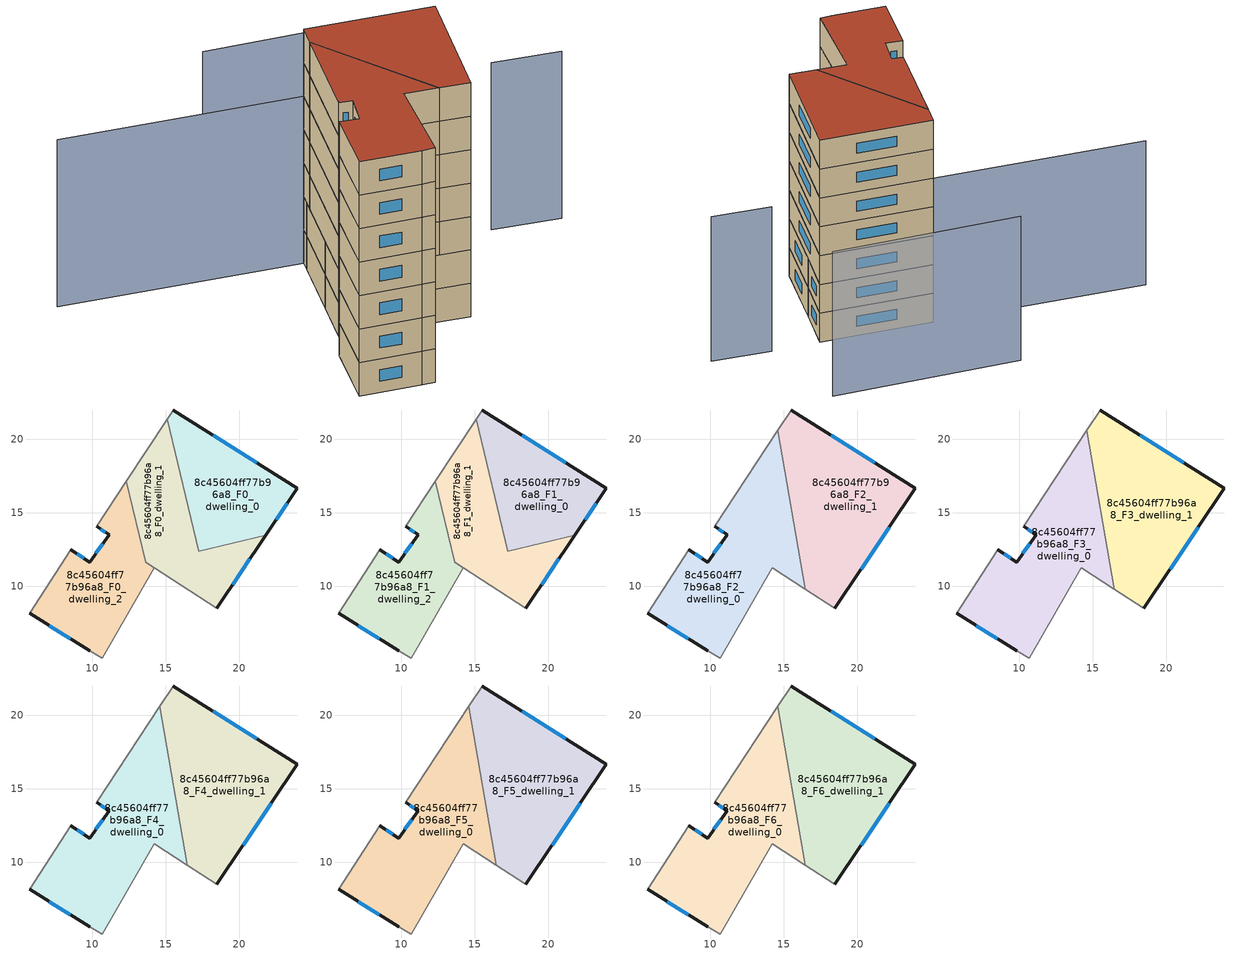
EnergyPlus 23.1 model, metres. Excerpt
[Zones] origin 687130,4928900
8c45604ff77b96a8_F0_dwelling_0
 floor ground (EU_floor_Construction): 23.96,16.69 21.82,13.49 17.24,12.39 15.1,21.38 15.51,22 z0
 wall outside (EU_wall_Construction): 21.82,13.49 23.96,16.69 15.51,22 z0:3
 wall to 8c45604ff77b96a8_F0_dwelling_1 (EU_wall_Construction): 15.1,21.38 17.24,12.39 21.82,13.49 z0:3
 wall adiabatic (EU_wall_Construction): 15.51,22 15.1,21.38 z0:3
 window (EU_Window_Construction): 22.52,14.53 23.27,15.65 / 21.21,18.41 18.26,20.27 z0.98:2.02
8c45604ff77b96a8_F0_dwelling_1
 floor ground (EU_floor_Construction): 15.1,21.38 17.24,12.39 21.82,13.49 18.48,8.49 13.65,11.64 12.33,17.17 z0
 wall outside (EU_wall_Construction): 18.48,8.49 21.82,13.49 z0:3
 wall adiabatic (EU_wall_Construction): 15.1,21.38 12.33,17.17 / 13.65,11.64 18.48,8.49 z0:3
 wall to 8c45604ff77b96a8_F0_dwelling_2 (EU_wall_Construction): 12.33,17.17 13.65,11.64 z0:3
 window (EU_Window_Construction): 19.57,10.11 20.74,11.86 z0.98:2.02
8c45604ff77b96a8_F0_dwelling_2
 floor ground (EU_floor_Construction): 12.33,17.17 13.65,11.64 14.23,11.26 10.69,5.12 9.82,5.62 5.74,8.15 8.56,12.49 9.82,11.65 11.16,13.5 10.31,14.08 z0
 wall outside (EU_wall_Construction): 5.74,8.15 9.82,5.62 / 10.31,14.08 11.16,13.5 9.82,11.65 8.56,12.49 z0:3
 wall adiabatic (EU_wall_Construction): 12.33,17.17 10.31,14.08 / 9.82,5.62 10.69,5.12 14.23,11.26 13.65,11.64 / 8.56,12.49 5.74,8.15 z0:3
 window (EU_Window_Construction): 7.07,7.33 8.5,6.44 / 9.41,11.92 8.97,12.22 / 10.72,12.9 10.26,12.25 / 10.58,13.89 10.88,13.69 z0.98:2.02
8c45604ff77b96a8_F1_dwelling_0
 floor to 8c45604ff77b96a8_F0_dwelling_0 (EU_floor_Construction): 23.96,16.69 21.82,13.49 17.24,12.39 15.1,21.38 15.51,22 z3
 wall outside (EU_wall_Construction): 21.82,13.49 23.96,16.69 15.51,22 z3:6
 wall to 8c45604ff77b96a8_F1_dwelling_1 (EU_wall_Construction): 15.1,21.38 17.24,12.39 21.82,13.49 z3:6
 wall adiabatic (EU_wall_Construction): 15.51,22 15.1,21.38 z3:6
 window (EU_Window_Construction): 22.52,14.53 23.27,15.65 / 21.21,18.41 18.26,20.27 z3.98:5.02
8c45604ff77b96a8_F1_dwelling_1
 floor to 8c45604ff77b96a8_F0_dwelling_1 (EU_floor_Construction): 15.1,21.38 17.24,12.39 21.82,13.49 18.48,8.49 13.65,11.64 12.33,17.17 z3
 wall outside (EU_wall_Construction): 18.48,8.49 21.82,13.49 z3:6
 wall adiabatic (EU_wall_Construction): 15.1,21.38 12.33,17.17 / 13.65,11.64 18.48,8.49 z3:6
 wall to 8c45604ff77b96a8_F1_dwelling_2 (EU_wall_Construction): 12.33,17.17 13.65,11.64 z3:6
 window (EU_Window_Construction): 19.57,10.11 20.74,11.86 z3.98:5.02
8c45604ff77b96a8_F1_dwelling_2
 floor to 8c45604ff77b96a8_F0_dwelling_2 (EU_floor_Construction): 12.33,17.17 13.65,11.64 14.23,11.26 10.69,5.12 9.82,5.62 5.74,8.15 8.56,12.49 9.82,11.65 11.16,13.5 10.31,14.08 z3
 wall outside (EU_wall_Construction): 5.74,8.15 9.82,5.62 / 10.31,14.08 11.16,13.5 9.82,11.65 8.56,12.49 z3:6
 wall adiabatic (EU_wall_Construction): 12.33,17.17 10.31,14.08 / 9.82,5.62 10.69,5.12 14.23,11.26 13.65,11.64 / 8.56,12.49 5.74,8.15 z3:6
 window (EU_Window_Construction): 7.07,7.33 8.5,6.44 / 9.41,11.92 8.97,12.22 / 10.72,12.9 10.26,12.25 / 10.58,13.89 10.88,13.69 z3.98:5.02
8c45604ff77b96a8_F2_dwelling_0
 floor to 8c45604ff77b96a8_F1_dwelling_2 (EU_floor_Construction): 12.33,17.17 13.65,11.64 14.23,11.26 10.69,5.12 9.82,5.62 5.74,8.15 8.56,12.49 9.82,11.65 11.16,13.5 10.31,14.08 z6
 floor to 8c45604ff77b96a8_F1_dwelling_1 (EU_floor_Construction): 14.59,20.61 16.49,9.79 13.65,11.64 12.33,17.17 z6
 wall outside (EU_wall_Construction): 10.31,14.08 11.16,13.5 9.82,11.65 8.56,12.49 / 5.74,8.15 9.82,5.62 z6:9
 wall adiabatic (EU_wall_Construction): 8.56,12.49 5.74,8.15 / 14.59,20.61 10.31,14.08 / 9.82,5.62 10.69,5.12 14.23,11.26 16.49,9.79 z6:9
 wall to 8c45604ff77b96a8_F2_dwelling_1 (EU_wall_Construction): 16.49,9.79 14.59,20.61 z6:9
 window (EU_Window_Construction): 9.41,11.92 8.97,12.22 / 10.72,12.9 10.26,12.25 / 10.58,13.89 10.88,13.69 / 7.07,7.33 8.5,6.44 z6.98:8.02
8c45604ff77b96a8_F2_dwelling_1
 floor to 8c45604ff77b96a8_F1_dwelling_0 (EU_floor_Construction): 23.96,16.69 21.82,13.49 17.24,12.39 15.1,21.38 15.51,22 z6
 floor to 8c45604ff77b96a8_F1_dwelling_1 (EU_floor_Construction): 15.1,21.38 17.24,12.39 21.82,13.49 18.48,8.49 16.49,9.79 14.59,20.61 z6
 wall outside (EU_wall_Construction): 18.48,8.49 23.96,16.69 15.51,22 z6:9
 wall adiabatic (EU_wall_Construction): 16.49,9.79 18.48,8.49 / 15.51,22 14.59,20.61 z6:9
 window (EU_Window_Construction): 21.21,18.41 18.26,20.27 / 20.27,11.16 22.18,14.02 z6.98:8.02
8c45604ff77b96a8_F3_dwelling_0
 floor to 8c45604ff77b96a8_F2_dwelling_0 (EU_floor_Construction): 14.59,20.61 16.49,9.79 14.23,11.26 10.69,5.12 9.82,5.62 5.74,8.15 8.56,12.49 9.82,11.65 11.16,13.5 10.31,14.08 z9
 wall outside (EU_wall_Construction): 10.31,14.08 11.16,13.5 9.82,11.65 8.56,12.49 / 5.74,8.15 9.82,5.62 z9:12
 wall adiabatic (EU_wall_Construction): 8.56,12.49 5.74,8.15 / 14.59,20.61 10.31,14.08 / 9.82,5.62 10.69,5.12 14.23,11.26 16.49,9.79 z9:12
 wall to 8c45604ff77b96a8_F3_dwelling_1 (EU_wall_Construction): 16.49,9.79 14.59,20.61 z9:12
 window (EU_Window_Construction): 9.41,11.92 8.97,12.22 / 10.72,12.9 10.26,12.25 / 10.58,13.89 10.88,13.69 / 7.07,7.33 8.5,6.44 z9.98:11.02
8c45604ff77b96a8_F3_dwelling_1
 floor to 8c45604ff77b96a8_F2_dwelling_1 (EU_floor_Construction): 23.96,16.69 18.48,8.49 16.49,9.79 14.59,20.61 15.51,22 z9
 wall outside (EU_wall_Construction): 18.48,8.49 23.96,16.69 15.51,22 z9:12
 wall adiabatic (EU_wall_Construction): 16.49,9.79 18.48,8.49 / 15.51,22 14.59,20.61 z9:12
 window (EU_Window_Construction): 21.21,18.41 18.26,20.27 / 20.27,11.16 22.18,14.02 z9.98:11.02
8c45604ff77b96a8_F4_dwelling_0
 floor to 8c45604ff77b96a8_F3_dwelling_0 (EU_floor_Construction): 14.59,20.61 16.49,9.79 14.23,11.26 10.69,5.12 9.82,5.62 5.74,8.15 8.56,12.49 9.82,11.65 11.16,13.5 10.31,14.08 z12
 wall outside (EU_wall_Construction): 10.31,14.08 11.16,13.5 9.82,11.65 8.56,12.49 / 5.74,8.15 9.82,5.62 z12:15
 wall adiabatic (EU_wall_Construction): 8.56,12.49 5.74,8.15 / 14.59,20.61 10.31,14.08 / 9.82,5.62 10.69,5.12 14.23,11.26 16.49,9.79 z12:15
 wall to 8c45604ff77b96a8_F4_dwelling_1 (EU_wall_Construction): 16.49,9.79 14.59,20.61 z12:15
 window (EU_Window_Construction): 9.41,11.92 8.97,12.22 / 10.72,12.9 10.26,12.25 / 10.58,13.89 10.88,13.69 / 7.07,7.33 8.5,6.44 z12.98:14.02
8c45604ff77b96a8_F4_dwelling_1
 floor to 8c45604ff77b96a8_F3_dwelling_1 (EU_floor_Construction): 23.96,16.69 18.48,8.49 16.49,9.79 14.59,20.61 15.51,22 z12
 wall outside (EU_wall_Construction): 18.48,8.49 23.96,16.69 15.51,22 z12:15
 wall adiabatic (EU_wall_Construction): 16.49,9.79 18.48,8.49 / 15.51,22 14.59,20.61 z12:15
 window (EU_Window_Construction): 21.21,18.41 18.26,20.27 / 20.27,11.16 22.18,14.02 z12.98:14.02
8c45604ff77b96a8_F5_dwelling_0
 floor to 8c45604ff77b96a8_F4_dwelling_0 (EU_floor_Construction): 14.59,20.61 16.49,9.79 14.23,11.26 10.69,5.12 9.82,5.62 5.74,8.15 8.56,12.49 9.82,11.65 11.16,13.5 10.31,14.08 z15
 wall outside (EU_wall_Construction): 10.31,14.08 11.16,13.5 9.82,11.65 8.56,12.49 / 5.74,8.15 9.82,5.62 z15:18
 wall adiabatic (EU_wall_Construction): 8.56,12.49 5.74,8.15 / 14.59,20.61 10.31,14.08 / 9.82,5.62 10.69,5.12 14.23,11.26 16.49,9.79 z15:18
 wall to 8c45604ff77b96a8_F5_dwelling_1 (EU_wall_Construction): 16.49,9.79 14.59,20.61 z15:18
 window (EU_Window_Construction): 9.41,11.92 8.97,12.22 / 10.72,12.9 10.26,12.25 / 10.58,13.89 10.88,13.69 / 7.07,7.33 8.5,6.44 z15.98:17.02
8c45604ff77b96a8_F5_dwelling_1
 floor to 8c45604ff77b96a8_F4_dwelling_1 (EU_floor_Construction): 23.96,16.69 18.48,8.49 16.49,9.79 14.59,20.61 15.51,22 z15
 wall outside (EU_wall_Construction): 18.48,8.49 23.96,16.69 15.51,22 z15:18
 wall adiabatic (EU_wall_Construction): 16.49,9.79 18.48,8.49 / 15.51,22 14.59,20.61 z15:18
 window (EU_Window_Construction): 21.21,18.41 18.26,20.27 / 20.27,11.16 22.18,14.02 z15.98:17.02
8c45604ff77b96a8_F6_dwelling_0
 floor to 8c45604ff77b96a8_F5_dwelling_0 (EU_floor_Construction): 14.59,20.61 16.49,9.79 14.23,11.26 10.69,5.12 9.82,5.62 5.74,8.15 8.56,12.49 9.82,11.65 11.16,13.5 10.31,14.08 z18
 wall outside (EU_wall_Construction): 10.31,14.08 11.16,13.5 9.82,11.65 8.56,12.49 / 5.74,8.15 9.82,5.62 z18:21
 wall adiabatic (EU_wall_Construction): 8.56,12.49 5.74,8.15 / 14.59,20.61 10.31,14.08 / 9.82,5.62 10.69,5.12 14.23,11.26 16.49,9.79 z18:21
 wall to 8c45604ff77b96a8_F6_dwelling_1 (EU_wall_Construction): 16.49,9.79 14.59,20.61 z18:21
 window (EU_Window_Construction): 9.41,11.92 8.97,12.22 / 10.72,12.9 10.26,12.25 / 10.58,13.89 10.88,13.69 / 7.07,7.33 8.5,6.44 z18.98:20.02
 roof outside (EU_roof_Construction): 16.49,9.79 14.59,20.61 10.31,14.08 11.16,13.5 9.82,11.65 8.56,12.49 5.74,8.15 9.82,5.62 10.69,5.12 14.23,11.26 z21
8c45604ff77b96a8_F6_dwelling_1
 floor to 8c45604ff77b96a8_F5_dwelling_1 (EU_floor_Construction): 23.96,16.69 18.48,8.49 16.49,9.79 14.59,20.61 15.51,22 z18
 wall outside (EU_wall_Construction): 18.48,8.49 23.96,16.69 15.51,22 z18:21
 wall adiabatic (EU_wall_Construction): 16.49,9.79 18.48,8.49 / 15.51,22 14.59,20.61 z18:21
 window (EU_Window_Construction): 21.21,18.41 18.26,20.27 / 20.27,11.16 22.18,14.02 z18.98:20.02
 roof outside (EU_roof_Construction): 18.48,8.49 23.96,16.69 15.51,22 14.59,20.61 16.49,9.79 z21
shading: 27.57,14.46 32.04,11.56 / 29.08,22.57 14.79,31.15 / 13.82,11.6 18.48,8.49 / -0.35,31.94 15.5,22 z0:15
[Building]
EU S2 Campaign: North Axis=0; Terrain=City; Solar Distribution=FullExterior
[Site:Location]
Bologna: Latitude=44.5; Longitude=11.25; Time Zone=1; Elevation=37
[SizingPeriod:WeatherFileDays]
AnnualSizingPeriod: Begin Month=1; Begin Day of Month=1; End Month=12; End Day of Month=31; Day of Week for Start Day=Monday; Use Weather File Daylight Saving Period=No; Use Weather File Rain and Snow Indicators=No
[MATERIAL]
EU_InternalMass_Material: Roughness=MediumRough; Thickness=0.1; Conductivity=1; Density=1800; Specific Heat=900; Thermal Absorptance=0.9; Solar Absorptance=0.7; Visible Absorptance=0.7
[MATERIAL:NOMASS] Roughness=MediumRough; Thermal Absorptance=0.9; Solar Absorptance=0.7; Visible Absorptance=0.7
Name | Thermal Resistance
EU_wall_NoMass | 0.905828
EU_roof_NoMass | 0.37593
EU_floor_NoMass | 0.67114
[WINDOWMATERIAL:SIMPLEGLAZINGSYSTEM]
EU_Window_SimpleGlazing: UFactor=4.52486; Solar Heat Gain Coefficient=0.85; Visible Transmittance=0.85
[CONSTRUCTION]
EU_wall_Construction: EU_wall_NoMass
EU_roof_Construction: EU_roof_NoMass
EU_floor_Construction: EU_floor_NoMass
EU_InternalMass_Construction: EU_InternalMass_Material
EU_Window_Construction: EU_Window_SimpleGlazing
[ZONE] Type=1; Multiplier=1; Ceiling Height=autocalculate; Floor Area=autocalculate; Part of Total Floor Area=Yes
Name | Volume
8c45604ff77b96a8_F0_dwelling_0; 8c45604ff77b96a8_F1_dwelling_0 | 134.081
8c45604ff77b96a8_F2_dwelling_0; 8c45604ff77b96a8_F3_dwelling_0; 8c45604ff77b96a8_F4_dwelling_0; 8c45604ff77b96a8_F5_dwelling_0; 8c45604ff77b96a8_F6_dwelling_0 | 201.11
8c45604ff77b96a8_F0_dwelling_1 | 133.337
8c45604ff77b96a8_F1_dwelling_1 | 133.304
8c45604ff77b96a8_F2_dwelling_1; 8c45604ff77b96a8_F3_dwelling_1; 8c45604ff77b96a8_F4_dwelling_1; 8c45604ff77b96a8_F5_dwelling_1; 8c45604ff77b96a8_F6_dwelling_1 | 201.106
8c45604ff77b96a8_F0_dwelling_2; 8c45604ff77b96a8_F1_dwelling_2 | 134.792
[INTERNALMASS] Construction=EU_InternalMass_Construction
Name | Zone or ZoneList | Surface Area
8c45604ff77b96a8_F0_dwelling_0_EU_InternalMass | 8c45604ff77b96a8_F0_dwelling_0 | 44.6928
8c45604ff77b96a8_F0_dwelling_1_EU_InternalMass | 8c45604ff77b96a8_F0_dwelling_1 | 44.4443
8c45604ff77b96a8_F0_dwelling_2_EU_InternalMass | 8c45604ff77b96a8_F0_dwelling_2 | 44.9304
8c45604ff77b96a8_F1_dwelling_0_EU_InternalMass | 8c45604ff77b96a8_F1_dwelling_0 | 44.6928
8c45604ff77b96a8_F1_dwelling_1_EU_InternalMass | 8c45604ff77b96a8_F1_dwelling_1 | 44.4443
8c45604ff77b96a8_F1_dwelling_2_EU_InternalMass | 8c45604ff77b96a8_F1_dwelling_2 | 44.9304
8c45604ff77b96a8_F2_dwelling_0_EU_InternalMass | 8c45604ff77b96a8_F2_dwelling_0 | 67.037
8c45604ff77b96a8_F2_dwelling_1_EU_InternalMass | 8c45604ff77b96a8_F2_dwelling_1 | 67.0356
8c45604ff77b96a8_F3_dwelling_0_EU_InternalMass | 8c45604ff77b96a8_F3_dwelling_0 | 67.037
8c45604ff77b96a8_F3_dwelling_1_EU_InternalMass | 8c45604ff77b96a8_F3_dwelling_1 | 67.0356
8c45604ff77b96a8_F4_dwelling_0_EU_InternalMass | 8c45604ff77b96a8_F4_dwelling_0 | 67.037
8c45604ff77b96a8_F4_dwelling_1_EU_InternalMass | 8c45604ff77b96a8_F4_dwelling_1 | 67.0356
8c45604ff77b96a8_F5_dwelling_0_EU_InternalMass | 8c45604ff77b96a8_F5_dwelling_0 | 67.037
8c45604ff77b96a8_F5_dwelling_1_EU_InternalMass | 8c45604ff77b96a8_F5_dwelling_1 | 67.0356
8c45604ff77b96a8_F6_dwelling_0_EU_InternalMass | 8c45604ff77b96a8_F6_dwelling_0 | 67.037
8c45604ff77b96a8_F6_dwelling_1_EU_InternalMass | 8c45604ff77b96a8_F6_dwelling_1 | 67.0356
[OTHEREQUIPMENT] Fuel Type=Electricity; Design Level Calculation Method=Watts/Area; Power per Zone Floor Area=1; Fraction Latent=0; Fraction Radiant=0; Fraction Lost=0; Carbon Dioxide Generation Rate=0; EndUse Subcategory=EU_Step8_InternalGains
Name | Zone or ZoneList or Space or SpaceList | Schedule
EU_Step8_InternalGain_8c45604ff77b96a8_F0_dwelling_0_f000 | 8c45604ff77b96a8_F0_dwelling_0 | EU_Step8_GainSchedule_8c45604ff77b96a8_F0_dwelling_0_f000
EU_Step8_InternalGain_8c45604ff77b96a8_F0_dwelling_1_f000 | 8c45604ff77b96a8_F0_dwelling_1 | EU_Step8_GainSchedule_8c45604ff77b96a8_F0_dwelling_1_f000
EU_Step8_InternalGain_8c45604ff77b96a8_F0_dwelling_2_f000 | 8c45604ff77b96a8_F0_dwelling_2 | EU_Step8_GainSchedule_8c45604ff77b96a8_F0_dwelling_2_f000
EU_Step8_InternalGain_8c45604ff77b96a8_F1_dwelling_0_f000 | 8c45604ff77b96a8_F1_dwelling_0 | EU_Step8_GainSchedule_8c45604ff77b96a8_F1_dwelling_0_f000
EU_Step8_InternalGain_8c45604ff77b96a8_F1_dwelling_1_f000 | 8c45604ff77b96a8_F1_dwelling_1 | EU_Step8_GainSchedule_8c45604ff77b96a8_F1_dwelling_1_f000
EU_Step8_InternalGain_8c45604ff77b96a8_F1_dwelling_2_f000 | 8c45604ff77b96a8_F1_dwelling_2 | EU_Step8_GainSchedule_8c45604ff77b96a8_F1_dwelling_2_f000
EU_Step8_InternalGain_8c45604ff77b96a8_F2_dwelling_0_f000 | 8c45604ff77b96a8_F2_dwelling_0 | EU_Step8_GainSchedule_8c45604ff77b96a8_F2_dwelling_0_f000
EU_Step8_InternalGain_8c45604ff77b96a8_F2_dwelling_1_f000 | 8c45604ff77b96a8_F2_dwelling_1 | EU_Step8_GainSchedule_8c45604ff77b96a8_F2_dwelling_1_f000
EU_Step8_InternalGain_8c45604ff77b96a8_F3_dwelling_0_f000 | 8c45604ff77b96a8_F3_dwelling_0 | EU_Step8_GainSchedule_8c45604ff77b96a8_F3_dwelling_0_f000
EU_Step8_InternalGain_8c45604ff77b96a8_F3_dwelling_1_f000 | 8c45604ff77b96a8_F3_dwelling_1 | EU_Step8_GainSchedule_8c45604ff77b96a8_F3_dwelling_1_f000
EU_Step8_InternalGain_8c45604ff77b96a8_F4_dwelling_0_f000 | 8c45604ff77b96a8_F4_dwelling_0 | EU_Step8_GainSchedule_8c45604ff77b96a8_F4_dwelling_0_f000
EU_Step8_InternalGain_8c45604ff77b96a8_F4_dwelling_1_f000 | 8c45604ff77b96a8_F4_dwelling_1 | EU_Step8_GainSchedule_8c45604ff77b96a8_F4_dwelling_1_f000
EU_Step8_InternalGain_8c45604ff77b96a8_F5_dwelling_0_f000 | 8c45604ff77b96a8_F5_dwelling_0 | EU_Step8_GainSchedule_8c45604ff77b96a8_F5_dwelling_0_f000
EU_Step8_InternalGain_8c45604ff77b96a8_F5_dwelling_1_f000 | 8c45604ff77b96a8_F5_dwelling_1 | EU_Step8_GainSchedule_8c45604ff77b96a8_F5_dwelling_1_f000
EU_Step8_InternalGain_8c45604ff77b96a8_F6_dwelling_0_f000 | 8c45604ff77b96a8_F6_dwelling_0 | EU_Step8_GainSchedule_8c45604ff77b96a8_F6_dwelling_0_f000
EU_Step8_InternalGain_8c45604ff77b96a8_F6_dwelling_1_f000 | 8c45604ff77b96a8_F6_dwelling_1 | EU_Step8_GainSchedule_8c45604ff77b96a8_F6_dwelling_1_f000
[ZONEVENTILATION:DESIGNFLOWRATE] Schedule=EU_AlwaysOn; Design Flow Rate Calculation Method=AirChanges/Hour; Air Changes per Hour=0.73129; Ventilation Type=Natural; Fan Pressure Rise=0; Fan Total Efficiency=1; Constant Term Coefficient=1; Temperature Term Coefficient=0; Velocity Term Coefficient=0; Velocity Squared Term Coefficient=0; Minimum Indoor Temperature=-100; Maximum Indoor Temperature=100; Delta Temperature=-100; Minimum Outdoor Temperature=-100; Maximum Outdoor Temperature=100; Maximum Wind Speed=40
Name | Zone or ZoneList or Space or SpaceList
EU_ConstantAir_8c45604ff77b96a8_F0_dwelling_0 | 8c45604ff77b96a8_F0_dwelling_0
EU_ConstantAir_8c45604ff77b96a8_F0_dwelling_1 | 8c45604ff77b96a8_F0_dwelling_1
EU_ConstantAir_8c45604ff77b96a8_F0_dwelling_2 | 8c45604ff77b96a8_F0_dwelling_2
EU_ConstantAir_8c45604ff77b96a8_F1_dwelling_0 | 8c45604ff77b96a8_F1_dwelling_0
EU_ConstantAir_8c45604ff77b96a8_F1_dwelling_1 | 8c45604ff77b96a8_F1_dwelling_1
EU_ConstantAir_8c45604ff77b96a8_F1_dwelling_2 | 8c45604ff77b96a8_F1_dwelling_2
EU_ConstantAir_8c45604ff77b96a8_F2_dwelling_0 | 8c45604ff77b96a8_F2_dwelling_0
EU_ConstantAir_8c45604ff77b96a8_F2_dwelling_1 | 8c45604ff77b96a8_F2_dwelling_1
EU_ConstantAir_8c45604ff77b96a8_F3_dwelling_0 | 8c45604ff77b96a8_F3_dwelling_0
EU_ConstantAir_8c45604ff77b96a8_F3_dwelling_1 | 8c45604ff77b96a8_F3_dwelling_1
EU_ConstantAir_8c45604ff77b96a8_F4_dwelling_0 | 8c45604ff77b96a8_F4_dwelling_0
EU_ConstantAir_8c45604ff77b96a8_F4_dwelling_1 | 8c45604ff77b96a8_F4_dwelling_1
EU_ConstantAir_8c45604ff77b96a8_F5_dwelling_0 | 8c45604ff77b96a8_F5_dwelling_0
EU_ConstantAir_8c45604ff77b96a8_F5_dwelling_1 | 8c45604ff77b96a8_F5_dwelling_1
EU_ConstantAir_8c45604ff77b96a8_F6_dwelling_0 | 8c45604ff77b96a8_F6_dwelling_0
EU_ConstantAir_8c45604ff77b96a8_F6_dwelling_1 | 8c45604ff77b96a8_F6_dwelling_1
[HVACTEMPLATE:THERMOSTAT] Constant Heating Setpoint=20; Constant Cooling Setpoint=50
EU_HeatOnly_8c45604ff77b96a8_F0_dwelling_0; EU_HeatOnly_8c45604ff77b96a8_F0_dwelling_1; EU_HeatOnly_8c45604ff77b96a8_F0_dwelling_2; EU_HeatOnly_8c45604ff77b96a8_F1_dwelling_0; EU_HeatOnly_8c45604ff77b96a8_F1_dwelling_1; EU_HeatOnly_8c45604ff77b96a8_F1_dwelling_2; EU_HeatOnly_8c45604ff77b96a8_F2_dwelling_0; EU_HeatOnly_8c45604ff77b96a8_F2_dwelling_1; EU_HeatOnly_8c45604ff77b96a8_F3_dwelling_0; EU_HeatOnly_8c45604ff77b96a8_F3_dwelling_1; EU_HeatOnly_8c45604ff77b96a8_F4_dwelling_0; EU_HeatOnly_8c45604ff77b96a8_F4_dwelling_1; EU_HeatOnly_8c45604ff77b96a8_F5_dwelling_0; EU_HeatOnly_8c45604ff77b96a8_F5_dwelling_1; EU_HeatOnly_8c45604ff77b96a8_F6_dwelling_0; EU_HeatOnly_8c45604ff77b96a8_F6_dwelling_1
[HVACTEMPLATE:ZONE:IDEALLOADSAIRSYSTEM] System Availability Schedule=EU_AlwaysOn; Maximum Heating Supply Air Temperature=50; Minimum Cooling Supply Air Temperature=13; Maximum Heating Supply Air Humidity Ratio=0.0156; Minimum Cooling Supply Air Humidity Ratio=0.0077; Heating Limit=NoLimit; Cooling Limit=NoLimit; Heating Availability Schedule=EU_AlwaysOn; Cooling Availability Schedule=EU_CoolingOff; Dehumidification Control Type=ConstantSensibleHeatRatio; Cooling Sensible Heat Ratio=0.7; Dehumidification Setpoint=60; Humidification Control Type=None; Humidification Setpoint=30; Outdoor Air Method=None; Outdoor Air Flow Rate per Person=0.00944; Outdoor Air Flow Rate per Zone Floor Area=0; Outdoor Air Flow Rate per Zone=0; Demand Controlled Ventilation Type=None; Outdoor Air Economizer Type=NoEconomizer; Heat Recovery Type=None; Sensible Heat Recovery Effectiveness=0.7; Latent Heat Recovery Effectiveness=0.65
Name | Template Thermostat
8c45604ff77b96a8_F0_dwelling_0 | EU_HeatOnly_8c45604ff77b96a8_F0_dwelling_0
8c45604ff77b96a8_F0_dwelling_1 | EU_HeatOnly_8c45604ff77b96a8_F0_dwelling_1
8c45604ff77b96a8_F0_dwelling_2 | EU_HeatOnly_8c45604ff77b96a8_F0_dwelling_2
8c45604ff77b96a8_F1_dwelling_0 | EU_HeatOnly_8c45604ff77b96a8_F1_dwelling_0
8c45604ff77b96a8_F1_dwelling_1 | EU_HeatOnly_8c45604ff77b96a8_F1_dwelling_1
8c45604ff77b96a8_F1_dwelling_2 | EU_HeatOnly_8c45604ff77b96a8_F1_dwelling_2
8c45604ff77b96a8_F2_dwelling_0 | EU_HeatOnly_8c45604ff77b96a8_F2_dwelling_0
8c45604ff77b96a8_F2_dwelling_1 | EU_HeatOnly_8c45604ff77b96a8_F2_dwelling_1
8c45604ff77b96a8_F3_dwelling_0 | EU_HeatOnly_8c45604ff77b96a8_F3_dwelling_0
8c45604ff77b96a8_F3_dwelling_1 | EU_HeatOnly_8c45604ff77b96a8_F3_dwelling_1
8c45604ff77b96a8_F4_dwelling_0 | EU_HeatOnly_8c45604ff77b96a8_F4_dwelling_0
8c45604ff77b96a8_F4_dwelling_1 | EU_HeatOnly_8c45604ff77b96a8_F4_dwelling_1
8c45604ff77b96a8_F5_dwelling_0 | EU_HeatOnly_8c45604ff77b96a8_F5_dwelling_0
8c45604ff77b96a8_F5_dwelling_1 | EU_HeatOnly_8c45604ff77b96a8_F5_dwelling_1
8c45604ff77b96a8_F6_dwelling_0 | EU_HeatOnly_8c45604ff77b96a8_F6_dwelling_0
8c45604ff77b96a8_F6_dwelling_1 | EU_HeatOnly_8c45604ff77b96a8_F6_dwelling_1
[SIZING:ZONE] Zone Cooling Design Supply Air Temperature Input Method=SupplyAirTemperature; Zone Cooling Design Supply Air Temperature=13; Zone Heating Design Supply Air Temperature Input Method=SupplyAirTemperature; Zone Heating Design Supply Air Temperature=50; Zone Cooling Design Supply Air Humidity Ratio=0.008; Zone Heating Design Supply Air Humidity Ratio=0.008; Cooling Design Air Flow Method=DesignDay; Cooling Design Air Flow Rate=0; Cooling Minimum Air Flow per Zone Floor Area=0.000762; Cooling Minimum Air Flow=0; Cooling Minimum Air Flow Fraction=0.2; Heating Design Air Flow Method=DesignDay; Heating Design Air Flow Rate=0; Heating Maximum Air Flow per Zone Floor Area=0.002032; Heating Maximum Air Flow=0.141576; Heating Maximum Air Flow Fraction=0.3; Account for Dedicated Outdoor Air System=No; Dedicated Outdoor Air System Control Strategy=NeutralSupplyAir; Dedicated Outdoor Air Low Setpoint Temperature for Design=autosize; Dedicated Outdoor Air High Setpoint Temperature for Design=autosize; Zone Load Sizing Method=Sensible Load Only No Latent Load; Zone Latent Cooling Design Supply Air Humidity Ratio Input Method=HumidityRatioDifference; Zone Cooling Design Supply Air Humidity Ratio Difference=0.005; Zone Latent Heating Design Supply Air Humidity Ratio Input Method=HumidityRatioDifference; Zone Humidification Design Supply Air Humidity Ratio Difference=0.005
8c45604ff77b96a8_F0_dwelling_0; 8c45604ff77b96a8_F0_dwelling_1; 8c45604ff77b96a8_F0_dwelling_2; 8c45604ff77b96a8_F1_dwelling_0; 8c45604ff77b96a8_F1_dwelling_1; 8c45604ff77b96a8_F1_dwelling_2; 8c45604ff77b96a8_F2_dwelling_0; 8c45604ff77b96a8_F2_dwelling_1; 8c45604ff77b96a8_F3_dwelling_0; 8c45604ff77b96a8_F3_dwelling_1; 8c45604ff77b96a8_F4_dwelling_0; 8c45604ff77b96a8_F4_dwelling_1; 8c45604ff77b96a8_F5_dwelling_0; 8c45604ff77b96a8_F5_dwelling_1; 8c45604ff77b96a8_F6_dwelling_0; 8c45604ff77b96a8_F6_dwelling_1
[SCHEDULE:CONSTANT]
Name | Hourly Value
EU_AlwaysOn | 1
EU_CoolingOff | 0
[SCHEDULE:FILE] Column Number=1; Rows to Skip at Top=0; Number of Hours of Data=8760; Column Separator=Comma; Interpolate to Timestep=No; Minutes per Item=60; Adjust Schedule for Daylight Savings=Yes
Name | File
EU_Step8_GainSchedule_8c45604ff77b96a8_F0_dwelling_0_f000 | ../../schedules/8c45604ff77b96a8/8c45604ff77b96a8_F0_dwelling_0_f000_gain.csv
EU_Step8_GainSchedule_8c45604ff77b96a8_F0_dwelling_1_f000 | ../../schedules/8c45604ff77b96a8/8c45604ff77b96a8_F0_dwelling_1_f000_gain.csv
EU_Step8_GainSchedule_8c45604ff77b96a8_F0_dwelling_2_f000 | ../../schedules/8c45604ff77b96a8/8c45604ff77b96a8_F0_dwelling_2_f000_gain.csv
EU_Step8_GainSchedule_8c45604ff77b96a8_F1_dwelling_0_f000 | ../../schedules/8c45604ff77b96a8/8c45604ff77b96a8_F1_dwelling_0_f000_gain.csv
EU_Step8_GainSchedule_8c45604ff77b96a8_F1_dwelling_1_f000 | ../../schedules/8c45604ff77b96a8/8c45604ff77b96a8_F1_dwelling_1_f000_gain.csv
EU_Step8_GainSchedule_8c45604ff77b96a8_F1_dwelling_2_f000 | ../../schedules/8c45604ff77b96a8/8c45604ff77b96a8_F1_dwelling_2_f000_gain.csv
EU_Step8_GainSchedule_8c45604ff77b96a8_F2_dwelling_0_f000 | ../../schedules/8c45604ff77b96a8/8c45604ff77b96a8_F2_dwelling_0_f000_gain.csv
EU_Step8_GainSchedule_8c45604ff77b96a8_F2_dwelling_1_f000 | ../../schedules/8c45604ff77b96a8/8c45604ff77b96a8_F2_dwelling_1_f000_gain.csv
EU_Step8_GainSchedule_8c45604ff77b96a8_F3_dwelling_0_f000 | ../../schedules/8c45604ff77b96a8/8c45604ff77b96a8_F3_dwelling_0_f000_gain.csv
EU_Step8_GainSchedule_8c45604ff77b96a8_F3_dwelling_1_f000 | ../../schedules/8c45604ff77b96a8/8c45604ff77b96a8_F3_dwelling_1_f000_gain.csv
EU_Step8_GainSchedule_8c45604ff77b96a8_F4_dwelling_0_f000 | ../../schedules/8c45604ff77b96a8/8c45604ff77b96a8_F4_dwelling_0_f000_gain.csv
EU_Step8_GainSchedule_8c45604ff77b96a8_F4_dwelling_1_f000 | ../../schedules/8c45604ff77b96a8/8c45604ff77b96a8_F4_dwelling_1_f000_gain.csv
EU_Step8_GainSchedule_8c45604ff77b96a8_F5_dwelling_0_f000 | ../../schedules/8c45604ff77b96a8/8c45604ff77b96a8_F5_dwelling_0_f000_gain.csv
EU_Step8_GainSchedule_8c45604ff77b96a8_F5_dwelling_1_f000 | ../../schedules/8c45604ff77b96a8/8c45604ff77b96a8_F5_dwelling_1_f000_gain.csv
EU_Step8_GainSchedule_8c45604ff77b96a8_F6_dwelling_0_f000 | ../../schedules/8c45604ff77b96a8/8c45604ff77b96a8_F6_dwelling_0_f000_gain.csv
EU_Step8_GainSchedule_8c45604ff77b96a8_F6_dwelling_1_f000 | ../../schedules/8c45604ff77b96a8/8c45604ff77b96a8_F6_dwelling_1_f000_gain.csv
